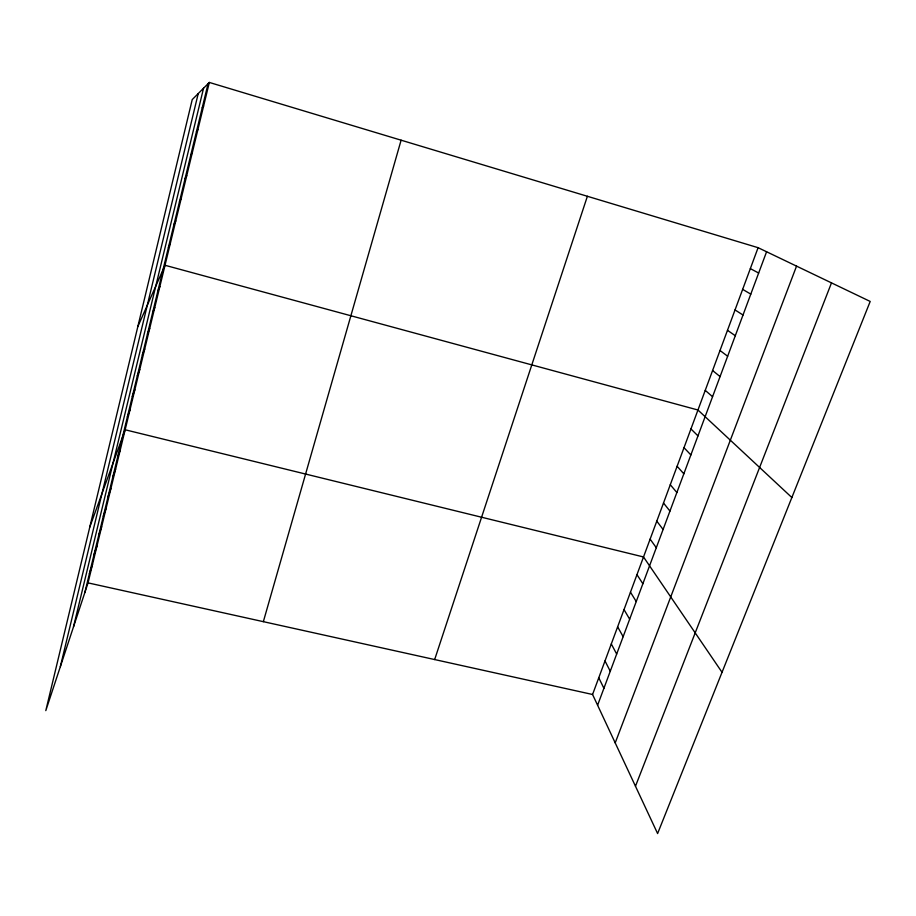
<?xml version="1.0" encoding="UTF-8"?>
<svg xmlns="http://www.w3.org/2000/svg" width="916" height="916" viewBox="0 0 916 916"><rect width="100%" height="100%" fill="white"/><g stroke="black" fill="none" stroke-linecap="round" stroke-linejoin="round"><path stroke-width="1.37" d="M60.33 666.676L198.222 93.581M73.498 626.853L203.547 88.234M84.822 592.606L208.058 83.711M209.329 82.44L192.234 99.581L45.8 710.633L88.039 582.885L209.329 82.44L758.093 247.686L870.2 301.444L657.608 833.56L592.572 694.488L758.093 247.686M263.35 621.666L401.116 140.182M434.665 659.554L587.385 196.276M89.379 573.771L92.539 564.325M93.982 554.775L97.073 545.615M98.63 535.608L101.642 526.734M103.313 516.269L106.267 507.682M108.031 496.747L110.916 488.468M112.805 477.053L115.622 469.072M117.614 457.187L120.362 449.516M89.768 527.158L125.148 429.776L643.524 556.962L722.037 672.298M127.37 416.895L129.969 409.864M597.598 705.24L766.589 251.751M132.316 396.479L134.835 389.769M615.208 742.887L796.542 266.121M137.308 375.858L139.759 369.491M635.475 786.237L831.488 282.884M142.346 355.053L144.717 349.03M147.43 334.054L149.72 328.375M152.571 312.86L154.77 307.536M157.747 291.46L159.865 286.502M137.824 326.634L165.017 265.274L697.958 410.013L791.859 497.525M168.418 247.4L170.365 243.187M173.914 224.706L175.769 220.893M179.467 201.783L181.231 198.371M185.066 178.643L186.738 175.643M190.734 155.262L192.303 152.686M196.448 131.652L197.925 129.499M202.23 107.802L203.592 106.084M88.039 582.885L592.572 694.488M750.341 268.617L758.654 273.037M742.658 289.376L750.788 294.128M735.033 309.929L743.002 315.024M727.487 330.31L735.296 335.725M720.01 350.496L727.648 356.244M712.591 370.511L720.068 376.579M705.24 390.353L712.568 396.72M690.95 428.928L697.969 435.89M684 447.684L690.87 454.931M677.119 466.278L683.84 473.812M670.283 484.724L676.867 492.533M663.505 503.01L669.951 511.082M656.795 521.147L663.092 529.482M650.131 539.135L656.291 547.734M636.963 574.653L642.872 583.755M630.471 592.194L636.242 601.549M624.025 609.587L629.658 619.193M617.636 626.842L623.143 636.677M611.293 643.959L616.674 654.035M605.007 660.94L610.262 671.245M598.766 677.783L603.907 688.305"/></g></svg>
